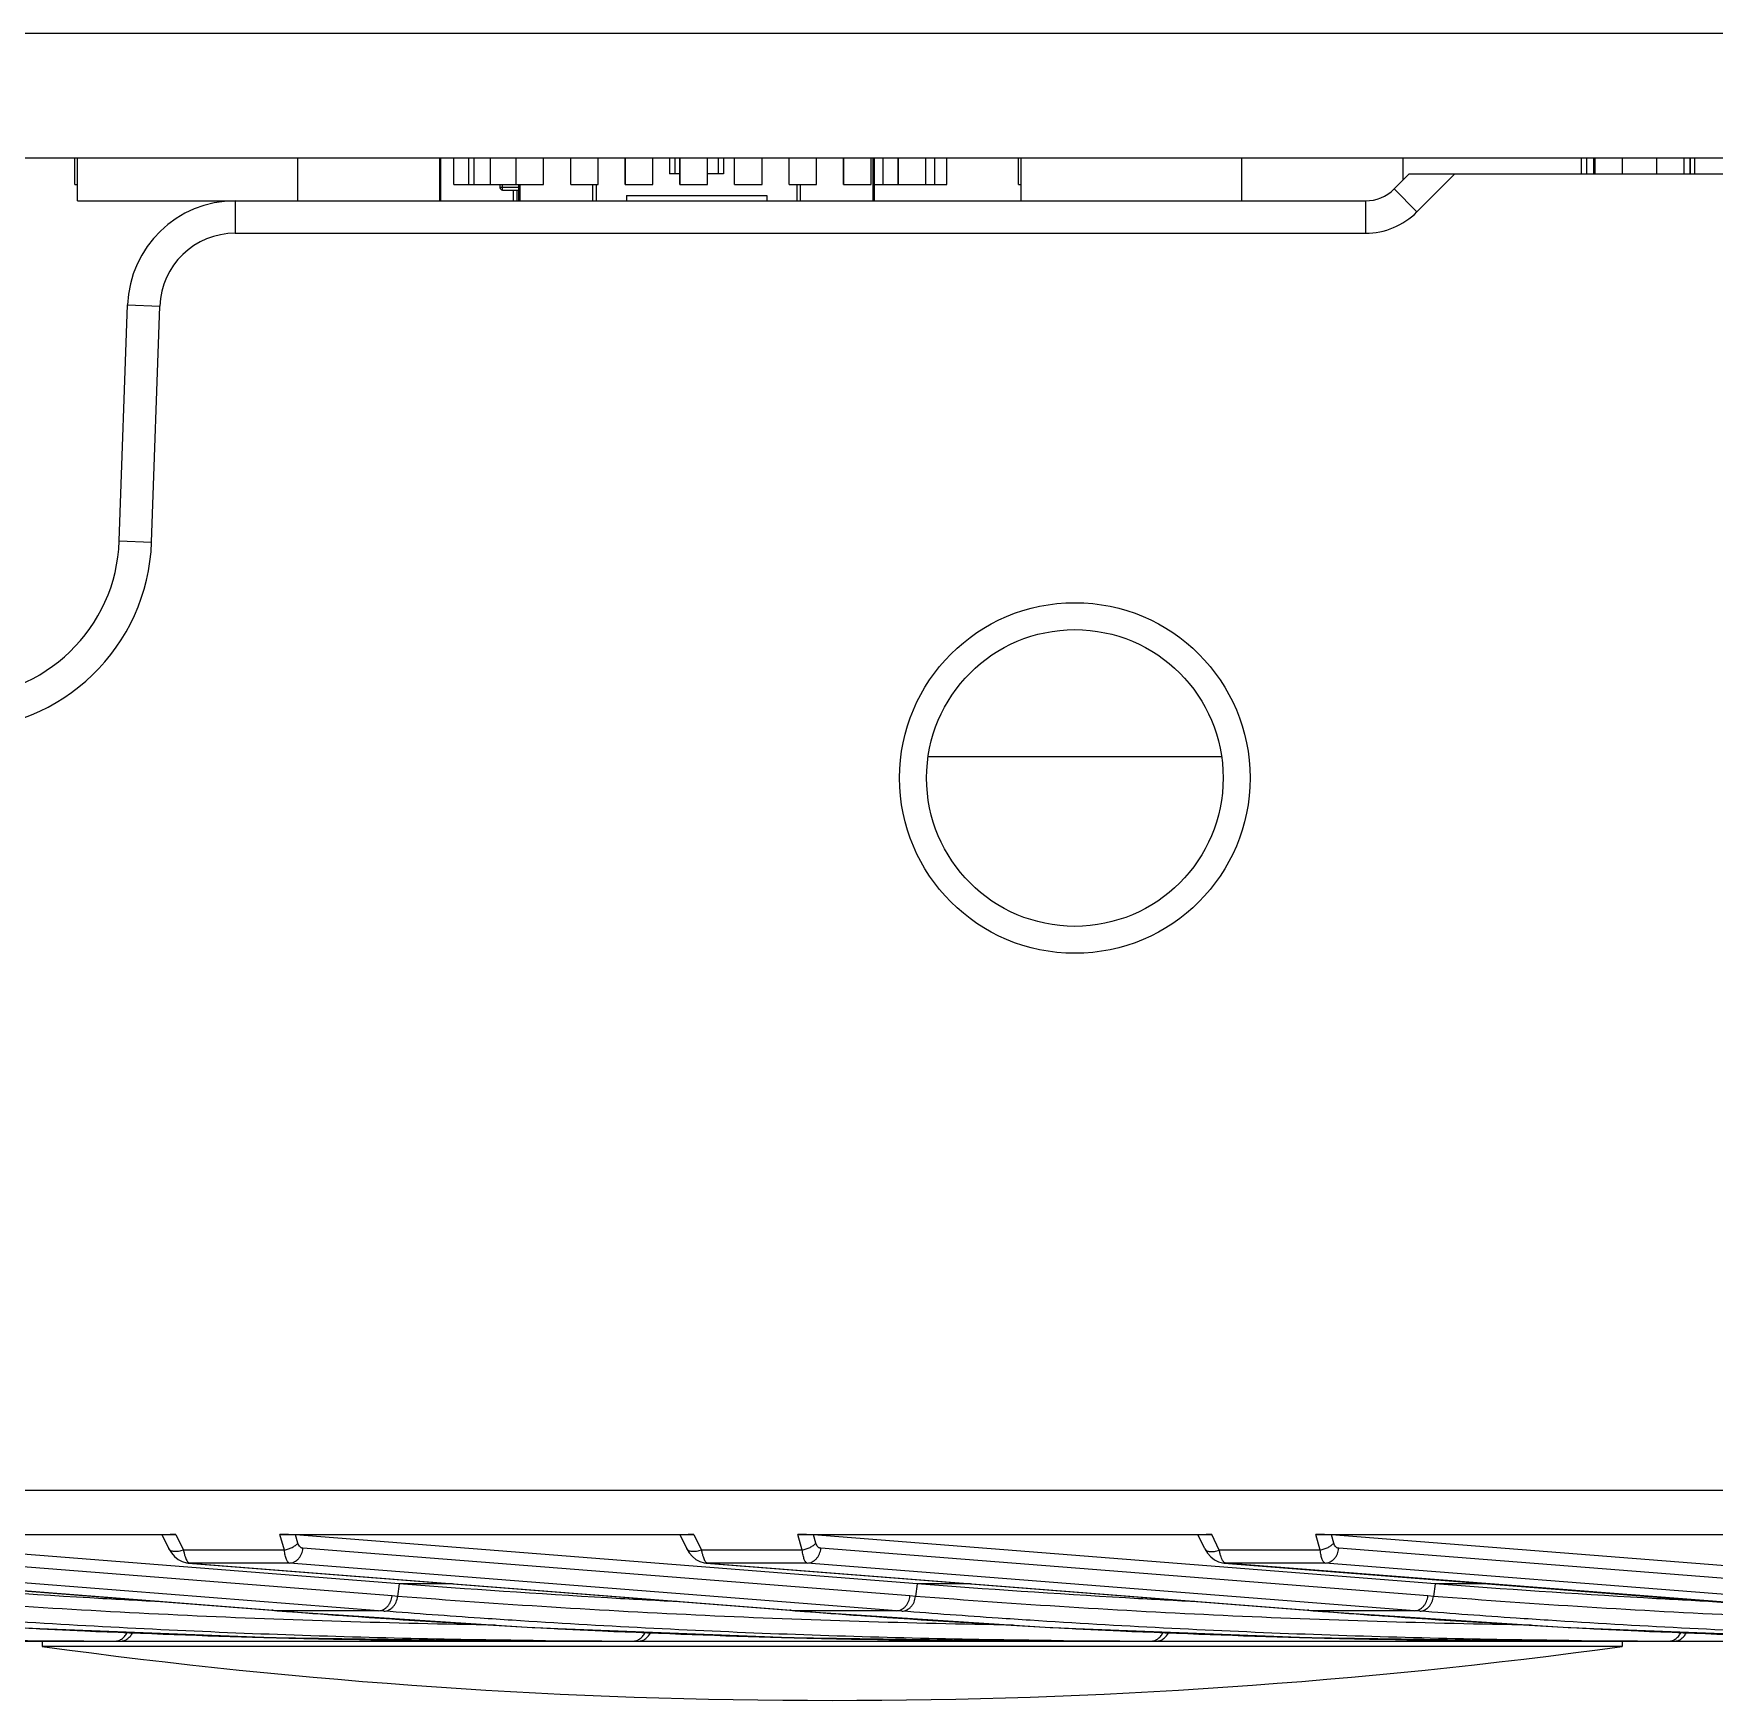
# Model space of a CAD drawing. Header units: millimetres. Extents: x 3299 to 14264, y 1863 to 5555.
# Drawn here: x 4122.78 to 4153.95, y 2398.74 to 2429.64 of the extents above; entities that cross this region are included whole.
import ezdxf

# ---------------------------------------------------------------- set-up
doc = ezdxf.new("R2010")
doc.units = ezdxf.units.MM
doc.layers.add('02___PRT_ALL_AXES', color=7, linetype='Continuous')

msp = doc.modelspace()

# ---------------------------------------------------------------- linework, layer by layer
at = {"color": 7, "linetype": 'Continuous'}
for p, q in [((4228.58801, 2429.64299), (3628.58801, 2429.64299)), ((3628.58801, 2427.34299), (4228.58801, 2427.34299)), ((4123.5414, 2426.843), (4123.5414, 2427.34299)), ((4123.59223, 2426.54299), (4123.59223, 2427.34299)), ((4127.68163, 2426.54299), (4127.68163, 2427.34299)), ((4130.30357, 2427.34299), (4130.30357, 2426.54299)), ((4130.33286, 2426.54299), (4130.33286, 2427.34299)), ((4130.57336, 2426.843), (4130.57336, 2427.34299)), ((4130.84741, 2426.843), (4130.84741, 2427.34299)), ((4130.85037, 2426.843), (4130.85037, 2427.34299)), ((4130.94615, 2426.843), (4130.94615, 2427.34299)), ((4130.94909, 2426.843), (4130.94909, 2427.34299)), ((4131.24972, 2426.843), (4131.24972, 2427.34299)), ((4131.72622, 2426.843), (4131.72622, 2427.34299)), ((4131.72917, 2426.843), (4131.72917, 2427.34299)), ((4132.23717, 2426.843), (4132.23717, 2427.34299)), ((4132.7386, 2426.843), (4132.7386, 2427.34299)), ((4132.74152, 2426.843), (4132.74152, 2427.34299)), ((4133.24952, 2426.843), (4133.24952, 2427.34299)), ((4133.75095, 2426.843), (4133.75095, 2427.34299)), ((4133.7539, 2426.843), (4133.7539, 2427.34299)), ((4134.2619, 2426.843), (4134.2619, 2427.34299)), ((4134.57279, 2427.34299), (4134.57279, 2427.04299)), ((4134.67279, 2427.34299), (4134.67279, 2427.04299)), ((4134.76333, 2426.843), (4134.76333, 2427.34299)), ((4134.76627, 2426.843), (4134.76627, 2427.34299)), ((4135.27427, 2426.843), (4135.27427, 2427.34299)), ((4135.47279, 2427.34299), (4135.47279, 2427.04299)), ((4135.57279, 2427.34299), (4135.57279, 2427.04299)), ((4135.7757, 2426.843), (4135.7757, 2427.34299)), ((4135.77865, 2426.843), (4135.77865, 2427.34299)), ((4136.28665, 2426.843), (4136.28665, 2427.34299)), ((4136.78806, 2426.843), (4136.78806, 2427.34299)), ((4136.79101, 2426.843), (4136.79101, 2427.34299)), ((4137.29901, 2426.843), (4137.29901, 2427.34299)), ((4137.80044, 2426.843), (4137.80044, 2427.34299)), ((4137.80338, 2426.843), (4137.80338, 2427.34299)), ((4138.31138, 2426.843), (4138.31138, 2427.34299)), ((4138.34351, 2427.34299), (4138.34351, 2426.54299)), ((4138.37279, 2426.54299), (4138.37279, 2427.34299)), ((4138.53045, 2426.843), (4138.53045, 2427.34299)), ((4138.53339, 2426.843), (4138.53339, 2427.34299)), ((4138.81281, 2426.843), (4138.81281, 2427.34299)), ((4138.81576, 2426.843), (4138.81576, 2427.34299)), ((4139.32376, 2426.843), (4139.32376, 2427.34299)), ((4139.49109, 2426.843), (4139.49109, 2427.34299)), ((4139.71202, 2426.843), (4139.71202, 2427.34299)), ((4141.0414, 2426.843), (4141.0414, 2427.34299)), ((4141.09221, 2426.54299), (4141.09221, 2427.34299)), ((4145.18161, 2426.54299), (4145.18161, 2427.34299)), ((4148.17781, 2426.93279), (4148.17781, 2427.34299)), ((4151.47981, 2427.04299), (4151.47981, 2427.34299)), ((4151.5814, 2427.04299), (4151.5814, 2427.34299)), ((4151.71101, 2427.04299), (4151.71101, 2427.34299)), ((4151.71389, 2427.04299), (4151.71389, 2427.34299)), ((4151.7338, 2427.04299), (4151.7338, 2427.34299)), ((4152.2418, 2427.04299), (4152.2418, 2427.34299)), ((4152.87681, 2427.04299), (4152.87681, 2427.34299)), ((4153.38481, 2427.04299), (4153.38481, 2427.34299)), ((4153.49923, 2427.04299), (4153.49923, 2427.34299)), ((4153.50096, 2427.04299), (4153.50096, 2427.34299)), ((4153.58235, 2427.04299), (4153.58235, 2427.34299)), ((4153.58529, 2427.04299), (4153.58529, 2427.34299)), ((4134.76333, 2427.04299), (4134.57279, 2427.04299)), ((4135.57279, 2427.04299), (4135.27427, 2427.04299)), ((4148.00768, 2426.76266), (4148.28801, 2427.04299)), ((4148.28801, 2427.04299), (4158.88801, 2427.04299)), ((4148.43194, 2426.3384), (4149.13654, 2427.04299)), ((4123.5414, 2426.843), (4123.59223, 2426.843)), ((4130.57336, 2426.843), (4132.23717, 2426.843)), ((4131.42714, 2426.843), (4131.42714, 2426.79299)), ((4131.77279, 2426.79299), (4131.42714, 2426.79299)), ((4131.47714, 2426.74299), (4131.47714, 2426.843)), ((4131.47714, 2426.74299), (4131.77279, 2426.74299)), ((4131.67428, 2426.74299), (4131.67428, 2426.54299)), ((4131.74499, 2426.54299), (4131.74499, 2426.74299)), ((4131.77279, 2426.843), (4131.77279, 2426.54299)), ((4131.80208, 2426.54299), (4131.80208, 2426.843)), ((4132.7386, 2426.843), (4133.24952, 2426.843)), ((4133.14351, 2426.843), (4133.14351, 2426.54299)), ((4133.21422, 2426.54299), (4133.21422, 2426.843)), ((4133.75095, 2426.843), (4134.2619, 2426.843)), ((4134.76333, 2426.843), (4135.27427, 2426.843)), ((4135.7757, 2426.843), (4136.28665, 2426.843)), ((4136.78806, 2426.843), (4137.29901, 2426.843)), ((4136.93137, 2426.843), (4136.93137, 2426.54299)), ((4137.00208, 2426.54299), (4137.00208, 2426.843)), ((4137.80044, 2426.843), (4138.31138, 2426.843)), ((4138.37279, 2426.843), (4139.71202, 2426.843)), ((4141.0414, 2426.843), (4141.09221, 2426.843)), ((4148.00768, 2426.76266), (4148.43194, 2426.3384)), ((4123.59223, 2426.54299), (4147.47735, 2426.54299)), ((4126.51939, 2426.54299), (4126.51939, 2425.94299)), ((4133.77279, 2426.64299), (4136.37279, 2426.64299)), ((4133.77279, 2426.64299), (4133.77279, 2426.54299)), ((4136.37279, 2426.64299), (4136.37279, 2426.54299)), ((4147.47735, 2426.54299), (4147.47735, 2425.94299)), ((4126.51939, 2425.94299), (4147.47735, 2425.94299)), ((4124.36785, 2420.2383), (4124.52061, 2424.61279)), ((4124.52061, 2424.61279), (4125.12024, 2424.59185)), ((4124.96748, 2420.21736), (4125.12024, 2424.59185)), ((4124.36785, 2420.2383), (4124.96748, 2420.21736)), ((4139.37062, 2416.24299), (4144.8054, 2416.24299)), ((3664.04372, 2402.64299), (4193.1323, 2402.64299)), ((4117.74265, 2401.81803), (4125.41746, 2401.81803)), ((4129.55991, 2400.90444), (4118.03346, 2401.80909)), ((4125.16621, 2401.80404), (4125.28812, 2401.55319)), ((4125.41746, 2401.81803), (4125.55794, 2401.52897)), ((4127.34673, 2401.81803), (4135.02154, 2401.81803)), ((4127.42906, 2401.52897), (4127.34673, 2401.81803)), ((4139.16399, 2400.90444), (4127.63754, 2401.80909)), ((4127.68052, 2401.65818), (4127.63754, 2401.80909)), ((4134.77029, 2401.80404), (4134.8922, 2401.55319)), ((4135.02154, 2401.81803), (4135.16202, 2401.52897)), ((4136.95081, 2401.81803), (4144.62563, 2401.81803)), ((4137.03314, 2401.52897), (4136.95081, 2401.81803)), ((4148.76808, 2400.90444), (4137.24162, 2401.80909)), ((4137.2846, 2401.65818), (4137.24162, 2401.80909)), ((4144.49628, 2401.55319), (4144.37437, 2401.80404)), ((4144.76611, 2401.52897), (4144.62563, 2401.81803)), ((4146.55489, 2401.81803), (4154.22971, 2401.81803)), ((4146.63722, 2401.52897), (4146.55489, 2401.81803)), ((4158.37216, 2400.90444), (4146.8457, 2401.80909)), ((4146.88868, 2401.65818), (4146.8457, 2401.80909)), ((4129.42628, 2400.67855), (4118.16991, 2401.56199)), ((4127.42906, 2401.52897), (4125.55794, 2401.52897)), ((4139.03036, 2400.67855), (4127.77399, 2401.56199)), ((4137.03314, 2401.52897), (4135.16202, 2401.52897)), ((4148.63444, 2400.67855), (4137.37807, 2401.56199)), ((4146.63722, 2401.52897), (4144.76611, 2401.52897)), ((4158.23852, 2400.67855), (4146.98215, 2401.56199)), ((4116.04215, 2401.28906), (4127.19665, 2400.41361)), ((4116.06562, 2401.28851), (4127.22012, 2400.41306)), ((4129.17482, 2400.40507), (4117.91845, 2401.28851)), ((4125.64623, 2401.28906), (4125.64619, 2401.28906)), ((4125.6697, 2401.28851), (4125.64623, 2401.28906)), ((4125.64623, 2401.28906), (4136.80073, 2400.41361)), ((4127.52253, 2401.28851), (4125.6697, 2401.28851)), ((4125.6697, 2401.28851), (4136.8242, 2400.41306)), ((4138.7789, 2400.40507), (4127.52253, 2401.28851)), ((4135.25031, 2401.28906), (4135.25027, 2401.28906)), ((4135.27378, 2401.28851), (4135.25031, 2401.28906)), ((4135.25031, 2401.28906), (4146.40481, 2400.41361)), ((4137.12661, 2401.28851), (4135.27378, 2401.28851)), ((4135.27378, 2401.28851), (4146.42828, 2400.41306)), ((4148.38298, 2400.40507), (4137.12661, 2401.28851)), ((4144.85434, 2401.28906), (4156.00889, 2400.41361)), ((4144.85439, 2401.28906), (4144.87786, 2401.28851)), ((4146.73069, 2401.28851), (4144.87786, 2401.28851)), ((4156.03236, 2400.41306), (4144.87786, 2401.28851)), ((4157.98706, 2400.40507), (4146.73069, 2401.28851)), ((4129.55991, 2400.90444), (4129.52809, 2400.67058)), ((4130.54679, 2400.90444), (4129.55991, 2400.90444)), ((4139.16399, 2400.90444), (4139.13217, 2400.67058)), ((4140.15087, 2400.90444), (4139.16399, 2400.90444)), ((4148.76808, 2400.90444), (4148.73625, 2400.67058)), ((4149.75495, 2400.90444), (4148.76808, 2400.90444)), ((4129.52809, 2400.67058), (4129.42628, 2400.67855)), ((4139.13217, 2400.67058), (4139.03036, 2400.67855)), ((4148.73625, 2400.67058), (4148.63444, 2400.67855)), ((4127.22012, 2400.41306), (4127.19665, 2400.41361)), ((4127.19665, 2400.41361), (4127.29852, 2400.40561)), ((4127.22012, 2400.41306), (4127.29862, 2400.4069)), ((4127.32199, 2400.40507), (4127.29852, 2400.40561)), ((4127.29862, 2400.4069), (4127.32199, 2400.40507)), ((4127.29862, 2400.4069), (4127.32199, 2400.40507)), ((4129.17482, 2400.40507), (4127.32199, 2400.40507)), ((4127.32199, 2400.40507), (4127.47069, 2400.39433)), ((4127.32199, 2400.40507), (4127.47067, 2400.39345)), ((4129.27663, 2400.3971), (4129.17482, 2400.40507)), ((4136.8242, 2400.41306), (4136.80073, 2400.41361)), ((4136.80073, 2400.41361), (4136.9026, 2400.40561)), ((4136.8242, 2400.41306), (4136.9027, 2400.4069)), ((4136.92607, 2400.40507), (4136.9026, 2400.40561)), ((4136.9027, 2400.4069), (4136.92607, 2400.40507)), ((4136.9027, 2400.4069), (4136.92607, 2400.40507)), ((4138.7789, 2400.40507), (4136.92607, 2400.40507)), ((4136.92607, 2400.40507), (4137.07477, 2400.39433)), ((4136.92607, 2400.40507), (4137.07475, 2400.39345)), ((4138.88071, 2400.3971), (4138.7789, 2400.40507)), ((4146.42828, 2400.41306), (4146.40481, 2400.41361)), ((4146.40481, 2400.41361), (4146.50668, 2400.40561)), ((4146.42828, 2400.41306), (4146.50678, 2400.4069)), ((4146.53015, 2400.40507), (4146.50668, 2400.40561)), ((4146.50678, 2400.4069), (4146.53015, 2400.40507)), ((4146.50678, 2400.4069), (4146.53015, 2400.40507)), ((4148.38298, 2400.40507), (4146.53015, 2400.40507)), ((4146.53015, 2400.40507), (4146.67885, 2400.39433)), ((4146.53015, 2400.40507), (4146.67883, 2400.39345)), ((4148.48479, 2400.3971), (4148.38298, 2400.40507)), ((4127.04648, 2399.91131), (4127.51099, 2399.89919)), ((4127.04649, 2399.91313), (4127.51102, 2399.90278)), ((4131.93345, 2400.10132), (4132.22473, 2400.08605)), ((4131.93346, 2400.10189), (4132.22476, 2400.08799)), ((4136.65056, 2399.91131), (4137.11507, 2399.89919)), ((4136.65057, 2399.91313), (4137.1151, 2399.90278)), ((4141.53753, 2400.10132), (4141.82881, 2400.08605)), ((4141.53754, 2400.10189), (4141.82884, 2400.08799)), ((4146.25464, 2399.91131), (4146.71915, 2399.89919)), ((4146.25465, 2399.91313), (4146.71918, 2399.90278)), ((4151.14161, 2400.10132), (4151.43289, 2400.08605)), ((4151.14162, 2400.10189), (4151.43292, 2400.08799)), ((3669.83099, 2399.84299), (4187.32006, 2399.84299)), ((4131.93902, 2399.84302), (4131.93886, 2399.84302)), ((4132.0414, 2399.85468), (4131.93893, 2399.85533)), ((4132.04139, 2399.85239), (4131.93893, 2399.85346)), ((4131.93902, 2399.84302), (4132.04132, 2399.84299)), ((4141.5431, 2399.84302), (4141.54294, 2399.84302)), ((4141.64548, 2399.85468), (4141.54301, 2399.85533)), ((4141.64547, 2399.85239), (4141.54301, 2399.85346)), ((4141.5431, 2399.84302), (4141.64541, 2399.84299)), ((4151.14719, 2399.84302), (4151.14702, 2399.84302)), ((4151.24955, 2399.85239), (4151.14709, 2399.85346)), ((4151.24956, 2399.85468), (4151.1471, 2399.85533)), ((4151.14719, 2399.84302), (4151.24949, 2399.84299))]:
    msp.add_line(p, q, dxfattribs=at)
for points in [[(4125.28812, 2401.55319), (4125.33363, 2401.47608), (4125.39049, 2401.40914), (4125.45753, 2401.35484), (4125.5324, 2401.31568), (4125.61164, 2401.29336), (4125.64619, 2401.28906)], [(4134.8922, 2401.55319), (4134.93771, 2401.47608), (4134.99457, 2401.40914), (4135.06161, 2401.35484), (4135.13648, 2401.31568), (4135.21572, 2401.29336), (4135.25027, 2401.28906)], [(4144.49628, 2401.5532), (4144.54637, 2401.46971), (4144.60652, 2401.4016), (4144.6759, 2401.34832), (4144.75044, 2401.3119), (4144.8279, 2401.29207), (4144.85434, 2401.28906)], [(4117.69444, 2400.40561), (4122.42094, 2400.09589), (4127.20341, 2399.90693), (4131.93886, 2399.84302)], [(4127.29852, 2400.40561), (4132.02502, 2400.09589), (4136.80749, 2399.90693), (4141.54294, 2399.84302)], [(4136.9026, 2400.40561), (4141.6291, 2400.09589), (4146.41157, 2399.90693), (4151.14702, 2399.84302)], [(4146.50668, 2400.40561), (4151.23318, 2400.09589), (4156.01565, 2399.90693), (4160.7511, 2399.84302)]]:
    msp.add_lwpolyline(points, dxfattribs=at)
for radius in [3.25, 2.75]:
    msp.add_circle((4142.08801, 2415.84299), radius, dxfattribs=at)
for centre, radius, start, end in [((4131.47714, 2426.79299), 0.05, 180, 270), ((4147.47735, 2427.29299), 0.75, 270, 315), ((4126.51939, 2424.54299), 2, 90, 178), ((4147.47735, 2427.29299), 1.35, 270, 315), ((4126.51939, 2424.54299), 1.4, 90, 178), ((4121.36967, 2420.34299), 3, 270, 358), ((4121.36967, 2420.34299), 3.6, 270, 358), ((4124.29015, 2582.46854), 182.62555, 269.4186911, 269.9999933), ((4133.89423, 2582.46854), 182.62555, 269.4186911, 269.9999933), ((4143.49832, 2582.46854), 182.62555, 269.4186911, 269.9999933), ((4153.1024, 2582.46854), 182.62555, 269.4186911, 269.9999933)]:
    msp.add_arc(centre, radius, start, end, dxfattribs=at)
for centre, major_axis, ratio, start_param, end_param in [((4125.50175, 2401.79994), (0.33565, -0.00455), 0.05213384, 1.8253393, 3.16780324), ((4127.39613, 2401.79994), (0.3127, -0.00287), 0.05709228, 0.68931781, 1.72994531), ((4135.10583, 2401.79994), (0.33565, -0.00455), 0.05213384, 1.8253393, 3.16780324), ((4137.00021, 2401.79994), (0.3127, -0.00287), 0.05709228, 0.68931781, 1.72994531), ((4144.70991, 2401.79994), (0.33565, -0.00455), 0.05213384, 1.8253393, 3.16780323), ((4146.60429, 2401.79994), (0.3127, -0.00287), 0.05709228, 0.68931781, 1.72994531)]:
    msp.add_ellipse(centre, major_axis=major_axis, ratio=ratio, start_param=start_param, end_param=end_param, dxfattribs=at)
for points, knots in [([(4125.55794, 2401.52897), (4125.54274, 2401.52356), (4125.51265, 2401.51422), (4125.46793, 2401.50462), (4125.42568, 2401.49996), (4125.38703, 2401.50036), (4125.35298, 2401.50584), (4125.32435, 2401.51637), (4125.30194, 2401.53195), (4125.29166, 2401.5459), (4125.28812, 2401.55319)], [0, 0, 0, 0, 0.16647742, 0.32459542, 0.47121259, 0.6041596, 0.72214326, 0.82540819, 0.91633755, 1, 1, 1, 1]), ([(4125.55794, 2401.52897), (4125.56211, 2401.50751), (4125.57099, 2401.46725), (4125.58234, 2401.42759), (4125.58848, 2401.40924)], [0, 0, 0, 0, 0.53046331, 1, 1, 1, 1]), ([(4127.42906, 2401.52897), (4127.45445, 2401.53426), (4127.50404, 2401.54806), (4127.57311, 2401.57735), (4127.62446, 2401.6083), (4127.65903, 2401.63611), (4127.67386, 2401.65073), (4127.68052, 2401.65818)], [0, 0, 0, 0, 0.27135605, 0.53652324, 0.78272184, 0.89551977, 1, 1, 1, 1]), ([(4127.52253, 2401.28851), (4127.51992, 2401.28903), (4127.5146, 2401.29075), (4127.50701, 2401.29511), (4127.49962, 2401.30126), (4127.4895, 2401.31245), (4127.47766, 2401.33124), (4127.46517, 2401.35921), (4127.45383, 2401.39355), (4127.44384, 2401.43386), (4127.43535, 2401.47963), (4127.43098, 2401.512), (4127.42906, 2401.52897)], [0, 0, 0, 0, 0.02981441, 0.06193798, 0.0974187, 0.13702, 0.23037782, 0.34433491, 0.4792829, 0.63454725, 0.80883592, 1, 1, 1, 1]), ([(4127.52253, 2401.28851), (4127.53795, 2401.289), (4127.56906, 2401.2934), (4127.61377, 2401.30977), (4127.65536, 2401.33536), (4127.69246, 2401.36925), (4127.72389, 2401.4103), (4127.75713, 2401.47305), (4127.77053, 2401.52616), (4127.77399, 2401.56199)], [0, 0, 0, 0, 0.11448288, 0.23115041, 0.35099963, 0.47461664, 0.60203378, 0.73279827, 1, 1, 1, 1]), ([(4127.77399, 2401.56199), (4127.76912, 2401.56238), (4127.75933, 2401.56405), (4127.74512, 2401.56929), (4127.73152, 2401.57732), (4127.71379, 2401.59229), (4127.69444, 2401.61891), (4127.6845, 2401.6442), (4127.68052, 2401.65818)], [0, 0, 0, 0, 0.10278531, 0.20770749, 0.31717883, 0.43355563, 0.69403275, 1, 1, 1, 1]), ([(4135.16202, 2401.52897), (4135.14682, 2401.52356), (4135.11673, 2401.51422), (4135.07201, 2401.50462), (4135.02976, 2401.49996), (4134.99112, 2401.50036), (4134.95706, 2401.50584), (4134.92843, 2401.51637), (4134.90602, 2401.53195), (4134.89575, 2401.5459), (4134.8922, 2401.55319)], [0, 0, 0, 0, 0.16647742, 0.32459542, 0.47121259, 0.6041596, 0.72214326, 0.82540819, 0.91633755, 1, 1, 1, 1]), ([(4135.16202, 2401.52897), (4135.16619, 2401.50751), (4135.17507, 2401.46725), (4135.18642, 2401.42759), (4135.19256, 2401.40924)], [0, 0, 0, 0, 0.53046331, 1, 1, 1, 1]), ([(4137.03314, 2401.52897), (4137.05853, 2401.53426), (4137.10812, 2401.54806), (4137.17719, 2401.57735), (4137.22854, 2401.6083), (4137.26311, 2401.63611), (4137.27794, 2401.65073), (4137.2846, 2401.65818)], [0, 0, 0, 0, 0.27135605, 0.53652324, 0.78272184, 0.89551977, 1, 1, 1, 1]), ([(4137.12661, 2401.28851), (4137.124, 2401.28903), (4137.11868, 2401.29075), (4137.11109, 2401.29511), (4137.1037, 2401.30126), (4137.09358, 2401.31245), (4137.08174, 2401.33124), (4137.06925, 2401.35921), (4137.05791, 2401.39355), (4137.04792, 2401.43386), (4137.03943, 2401.47963), (4137.03506, 2401.512), (4137.03314, 2401.52897)], [0, 0, 0, 0, 0.02981441, 0.06193798, 0.0974187, 0.13702, 0.23037782, 0.34433491, 0.4792829, 0.63454725, 0.80883592, 1, 1, 1, 1]), ([(4137.12661, 2401.28851), (4137.14203, 2401.289), (4137.17314, 2401.2934), (4137.21785, 2401.30977), (4137.25944, 2401.33536), (4137.29654, 2401.36925), (4137.32798, 2401.4103), (4137.36122, 2401.47305), (4137.37461, 2401.52616), (4137.37807, 2401.56199)], [0, 0, 0, 0, 0.11448288, 0.23115041, 0.35099963, 0.47461664, 0.60203378, 0.73279827, 1, 1, 1, 1]), ([(4137.37807, 2401.56199), (4137.3732, 2401.56238), (4137.36341, 2401.56405), (4137.3492, 2401.56929), (4137.3356, 2401.57732), (4137.31787, 2401.59229), (4137.29852, 2401.61891), (4137.28858, 2401.6442), (4137.2846, 2401.65818)], [0, 0, 0, 0, 0.10278531, 0.20770749, 0.31717883, 0.43355563, 0.69403275, 1, 1, 1, 1]), ([(4144.49628, 2401.55319), (4144.49983, 2401.5459), (4144.5101, 2401.53195), (4144.53252, 2401.51637), (4144.56114, 2401.50584), (4144.5952, 2401.50036), (4144.63384, 2401.49996), (4144.67609, 2401.50462), (4144.72081, 2401.51422), (4144.7509, 2401.52356), (4144.76611, 2401.52897)], [0, 0, 0, 0, 0.08366245, 0.17459178, 0.27785668, 0.39584031, 0.52878732, 0.67540451, 0.83352254, 1, 1, 1, 1]), ([(4144.79874, 2401.40307), (4144.79211, 2401.42222), (4144.77992, 2401.46391), (4144.77051, 2401.50628), (4144.76611, 2401.52897)], [0, 0, 0, 0, 0.46714617, 1, 1, 1, 1]), ([(4146.63722, 2401.52897), (4146.66262, 2401.53426), (4146.7122, 2401.54806), (4146.78127, 2401.57735), (4146.83262, 2401.6083), (4146.8672, 2401.63611), (4146.88202, 2401.65073), (4146.88868, 2401.65818)], [0, 0, 0, 0, 0.27135605, 0.53652324, 0.78272184, 0.89551977, 1, 1, 1, 1]), ([(4146.73069, 2401.28851), (4146.72808, 2401.28903), (4146.72276, 2401.29075), (4146.71517, 2401.29511), (4146.70778, 2401.30126), (4146.69766, 2401.31245), (4146.68582, 2401.33124), (4146.67333, 2401.35921), (4146.66199, 2401.39355), (4146.652, 2401.43386), (4146.64351, 2401.47963), (4146.63914, 2401.512), (4146.63722, 2401.52897)], [0, 0, 0, 0, 0.02981441, 0.06193798, 0.0974187, 0.13702, 0.23037782, 0.34433491, 0.4792829, 0.63454725, 0.80883592, 1, 1, 1, 1]), ([(4146.73069, 2401.28851), (4146.74611, 2401.289), (4146.77723, 2401.2934), (4146.82193, 2401.30977), (4146.86352, 2401.33536), (4146.90062, 2401.36925), (4146.93206, 2401.4103), (4146.9653, 2401.47305), (4146.97869, 2401.52616), (4146.98215, 2401.56199)], [0, 0, 0, 0, 0.11448288, 0.23115041, 0.35099963, 0.47461664, 0.60203378, 0.73279827, 1, 1, 1, 1]), ([(4146.98215, 2401.56199), (4146.97729, 2401.56238), (4146.9675, 2401.56405), (4146.95328, 2401.56929), (4146.93968, 2401.57732), (4146.92196, 2401.59229), (4146.9026, 2401.61891), (4146.89266, 2401.6442), (4146.88868, 2401.65818)], [0, 0, 0, 0, 0.10278531, 0.20770749, 0.31717883, 0.43355563, 0.69403275, 1, 1, 1, 1]), ([(4125.58848, 2401.40924), (4125.59289, 2401.39605), (4125.60184, 2401.37186), (4125.6171, 2401.33971), (4125.6329, 2401.31489), (4125.64505, 2401.30197), (4125.65124, 2401.2973)], [0, 0, 0, 0, 0.32162242, 0.5954161, 0.82065427, 1, 1, 1, 1]), ([(4125.65124, 2401.2973), (4125.65273, 2401.29618), (4125.65836, 2401.29229), (4125.66482, 2401.28947), (4125.6697, 2401.28851)], [0, 0, 0, 0, 0.27275984, 1, 1, 1, 1]), ([(4135.19256, 2401.40924), (4135.19697, 2401.39605), (4135.20592, 2401.37186), (4135.22118, 2401.33971), (4135.23698, 2401.31489), (4135.24913, 2401.30197), (4135.25532, 2401.2973)], [0, 0, 0, 0, 0.32162242, 0.5954161, 0.82065427, 1, 1, 1, 1]), ([(4135.25532, 2401.2973), (4135.25682, 2401.29618), (4135.26244, 2401.29229), (4135.2689, 2401.28947), (4135.27378, 2401.28851)], [0, 0, 0, 0, 0.27275984, 1, 1, 1, 1]), ([(4144.83658, 2401.32248), (4144.83305, 2401.32764), (4144.82612, 2401.33901), (4144.81267, 2401.36557), (4144.80412, 2401.38752), (4144.79874, 2401.40307)], [0, 0, 0, 0, 0.21013799, 0.44702324, 1, 1, 1, 1]), ([(4144.87786, 2401.28851), (4144.87427, 2401.28922), (4144.86683, 2401.29197), (4144.85636, 2401.2992), (4144.84603, 2401.30955), (4144.83974, 2401.31787), (4144.83658, 2401.32248)], [0, 0, 0, 0, 0.20079218, 0.42887315, 0.69348362, 1, 1, 1, 1]), ([(4125.10708, 2400.57301), (4124.67765, 2400.59457), (4122.95946, 2400.6869), (4121.24257, 2400.80345), (4119.95583, 2400.90444)], [0, 0, 0, 0, 0.24988731, 1, 1, 1, 1]), ([(4134.71116, 2400.57301), (4134.28173, 2400.59457), (4132.56354, 2400.6869), (4130.84665, 2400.80345), (4129.55991, 2400.90444)], [0, 0, 0, 0, 0.24988731, 1, 1, 1, 1]), ([(4144.31524, 2400.57301), (4143.88581, 2400.59457), (4142.16762, 2400.6869), (4140.45073, 2400.80345), (4139.16399, 2400.90444)], [0, 0, 0, 0, 0.24988731, 1, 1, 1, 1]), ([(4153.91932, 2400.57301), (4153.48989, 2400.59457), (4151.7717, 2400.6869), (4150.05481, 2400.80345), (4148.76808, 2400.90444)], [0, 0, 0, 0, 0.24988731, 1, 1, 1, 1]), ([(4131.34066, 2400.13838), (4129.4368, 2400.16761), (4125.62778, 2400.28565), (4121.82431, 2400.52252), (4119.92401, 2400.67058)], [0, 0, 0, 0, 0.49974104, 1, 1, 1, 1]), ([(4129.17482, 2400.40507), (4129.19024, 2400.40556), (4129.22135, 2400.40995), (4129.26606, 2400.42632), (4129.30765, 2400.45191), (4129.34475, 2400.4858), (4129.37618, 2400.52685), (4129.40942, 2400.58961), (4129.42282, 2400.64271), (4129.42628, 2400.67855)], [0, 0, 0, 0, 0.1144829, 0.23115044, 0.35099967, 0.47461668, 0.60203381, 0.73279828, 1, 1, 1, 1]), ([(4129.27663, 2400.3971), (4129.29204, 2400.39759), (4129.32316, 2400.40197), (4129.36787, 2400.41834), (4129.40947, 2400.44393), (4129.44657, 2400.47781), (4129.478, 2400.51887), (4129.51124, 2400.58163), (4129.52463, 2400.63475), (4129.52809, 2400.67058)], [0, 0, 0, 0, 0.1144849, 0.23115054, 0.35099582, 0.47460876, 0.60202333, 0.73278794, 1, 1, 1, 1]), ([(4140.94474, 2400.13838), (4139.04088, 2400.16761), (4135.23186, 2400.28565), (4131.42839, 2400.52252), (4129.52809, 2400.67058)], [0, 0, 0, 0, 0.49974104, 1, 1, 1, 1]), ([(4138.7789, 2400.40507), (4138.79432, 2400.40556), (4138.82543, 2400.40995), (4138.87014, 2400.42632), (4138.91173, 2400.45191), (4138.94883, 2400.4858), (4138.98026, 2400.52685), (4139.0135, 2400.58961), (4139.0269, 2400.64271), (4139.03036, 2400.67855)], [0, 0, 0, 0, 0.1144829, 0.23115044, 0.35099967, 0.47461668, 0.60203381, 0.73279828, 1, 1, 1, 1]), ([(4138.88071, 2400.3971), (4138.89613, 2400.39759), (4138.92724, 2400.40197), (4138.97195, 2400.41834), (4139.01355, 2400.44393), (4139.05065, 2400.47781), (4139.08209, 2400.51887), (4139.11532, 2400.58163), (4139.12871, 2400.63475), (4139.13217, 2400.67058)], [0, 0, 0, 0, 0.1144849, 0.23115054, 0.35099582, 0.47460876, 0.60202333, 0.73278794, 1, 1, 1, 1]), ([(4150.54882, 2400.13838), (4148.64496, 2400.16761), (4144.83594, 2400.28565), (4141.03247, 2400.52252), (4139.13217, 2400.67058)], [0, 0, 0, 0, 0.49974104, 1, 1, 1, 1]), ([(4148.38298, 2400.40507), (4148.3984, 2400.40556), (4148.42951, 2400.40995), (4148.47422, 2400.42632), (4148.51581, 2400.45191), (4148.55291, 2400.4858), (4148.58435, 2400.52685), (4148.61759, 2400.58961), (4148.63098, 2400.64271), (4148.63444, 2400.67855)], [0, 0, 0, 0, 0.1144829, 0.23115044, 0.35099967, 0.47461668, 0.60203381, 0.73279828, 1, 1, 1, 1]), ([(4148.48479, 2400.3971), (4148.50021, 2400.39759), (4148.53133, 2400.40197), (4148.57604, 2400.41834), (4148.61763, 2400.44393), (4148.65473, 2400.47781), (4148.68617, 2400.51887), (4148.7194, 2400.58163), (4148.73279, 2400.63475), (4148.73625, 2400.67058)], [0, 0, 0, 0, 0.1144849, 0.23115054, 0.35099582, 0.47460876, 0.60202333, 0.73278794, 1, 1, 1, 1]), ([(4160.15394, 2400.13837), (4158.24991, 2400.16759), (4154.44054, 2400.28562), (4150.63672, 2400.52251), (4148.73625, 2400.67058)], [0, 0, 0, 0, 0.49974103, 1, 1, 1, 1]), ([(4131.93893, 2399.85346), (4130.29037, 2399.87111), (4126.99239, 2399.9511), (4123.69777, 2400.1203), (4122.05139, 2400.22716)], [0, 0, 0, 0, 0.49981787, 1, 1, 1, 1]), ([(4127.47067, 2400.39345), (4127.84241, 2400.36456), (4129.32908, 2400.25358), (4130.8171, 2400.16072), (4131.93345, 2400.10132)], [0, 0, 0, 0, 0.25011186, 1, 1, 1, 1]), ([(4131.65547, 2400.22716), (4131.45719, 2400.24003), (4130.66397, 2400.29281), (4129.8711, 2400.35075), (4129.27663, 2400.3971)], [0, 0, 0, 0, 0.24993993, 1, 1, 1, 1]), ([(4141.54301, 2399.85346), (4139.89445, 2399.87111), (4136.59647, 2399.9511), (4133.30186, 2400.1203), (4131.65547, 2400.22716)], [0, 0, 0, 0, 0.49981787, 1, 1, 1, 1]), ([(4137.07475, 2400.39345), (4137.44649, 2400.36456), (4138.93316, 2400.25358), (4140.42118, 2400.16072), (4141.53753, 2400.10132)], [0, 0, 0, 0, 0.25011186, 1, 1, 1, 1]), ([(4141.25955, 2400.22716), (4141.06127, 2400.24003), (4140.26805, 2400.29281), (4139.47518, 2400.35075), (4138.88071, 2400.3971)], [0, 0, 0, 0, 0.24993993, 1, 1, 1, 1]), ([(4151.14709, 2399.85346), (4149.49853, 2399.87111), (4146.20055, 2399.9511), (4142.90594, 2400.1203), (4141.25955, 2400.22716)], [0, 0, 0, 0, 0.49981787, 1, 1, 1, 1]), ([(4146.67883, 2400.39345), (4147.05058, 2400.36456), (4148.53724, 2400.25358), (4150.02526, 2400.16072), (4151.14161, 2400.10132)], [0, 0, 0, 0, 0.25011186, 1, 1, 1, 1]), ([(4150.86363, 2400.22716), (4150.66535, 2400.24003), (4149.87214, 2400.29281), (4149.07926, 2400.35075), (4148.48479, 2400.3971)], [0, 0, 0, 0, 0.24993993, 1, 1, 1, 1]), ([(4160.75117, 2399.85346), (4159.10262, 2399.87111), (4155.80463, 2399.9511), (4152.51002, 2400.1203), (4150.86363, 2400.22716)], [0, 0, 0, 0, 0.49981787, 1, 1, 1, 1]), ([(4122.62065, 2400.08605), (4122.98937, 2400.06702), (4124.46408, 2399.99538), (4125.93966, 2399.94159), (4127.04648, 2399.91131)], [0, 0, 0, 0, 0.25006922, 1, 1, 1, 1]), ([(4124.29013, 2399.84299), (4124.30194, 2399.84299), (4124.32572, 2399.84498), (4124.36057, 2399.85383), (4124.39403, 2399.86837), (4124.43627, 2399.8952), (4124.48221, 2399.9417), (4124.50789, 2399.9878), (4124.51794, 2400.01248)], [0, 0, 0, 0, 0.11784435, 0.23669564, 0.35722829, 0.48017736, 0.73416996, 1, 1, 1, 1]), ([(4124.39243, 2399.84299), (4124.40409, 2399.84299), (4124.42756, 2399.84493), (4124.46198, 2399.85355), (4124.49505, 2399.86773), (4124.53688, 2399.89389), (4124.58257, 2399.93927), (4124.60841, 2399.98439), (4124.61863, 2400.00857)], [0, 0, 0, 0, 0.11796725, 0.23692215, 0.35751756, 0.4804777, 0.73436486, 1, 1, 1, 1]), ([(4132.22473, 2400.08605), (4132.59345, 2400.06702), (4134.06816, 2399.99538), (4135.54374, 2399.94159), (4136.65056, 2399.91131)], [0, 0, 0, 0, 0.25006922, 1, 1, 1, 1]), ([(4133.89421, 2399.84299), (4133.90603, 2399.84299), (4133.9298, 2399.84498), (4133.96465, 2399.85383), (4133.99811, 2399.86837), (4134.04035, 2399.8952), (4134.08629, 2399.9417), (4134.11197, 2399.9878), (4134.12203, 2400.01248)], [0, 0, 0, 0, 0.11784435, 0.23669564, 0.35722829, 0.48017736, 0.73416996, 1, 1, 1, 1]), ([(4133.99651, 2399.84299), (4134.00817, 2399.84299), (4134.03164, 2399.84493), (4134.06606, 2399.85355), (4134.09913, 2399.86773), (4134.14096, 2399.89389), (4134.18665, 2399.93927), (4134.21249, 2399.98439), (4134.22271, 2400.00857)], [0, 0, 0, 0, 0.11796725, 0.23692215, 0.35751756, 0.4804777, 0.73436486, 1, 1, 1, 1]), ([(4141.82881, 2400.08605), (4142.19753, 2400.06702), (4143.67224, 2399.99538), (4145.14782, 2399.94159), (4146.25464, 2399.91131)], [0, 0, 0, 0, 0.25006922, 1, 1, 1, 1]), ([(4143.49829, 2399.84299), (4143.51011, 2399.84299), (4143.53388, 2399.84498), (4143.56874, 2399.85383), (4143.60219, 2399.86837), (4143.64443, 2399.8952), (4143.69037, 2399.9417), (4143.71605, 2399.9878), (4143.72611, 2400.01248)], [0, 0, 0, 0, 0.11784435, 0.23669564, 0.35722829, 0.48017736, 0.73416996, 1, 1, 1, 1]), ([(4143.6006, 2399.84299), (4143.61226, 2399.84299), (4143.63572, 2399.84493), (4143.67014, 2399.85355), (4143.70321, 2399.86773), (4143.74504, 2399.89389), (4143.79073, 2399.93927), (4143.81657, 2399.98439), (4143.82679, 2400.00857)], [0, 0, 0, 0, 0.11796725, 0.23692215, 0.35751756, 0.4804777, 0.73436486, 1, 1, 1, 1]), ([(4151.43289, 2400.08605), (4151.80161, 2400.06702), (4153.27632, 2399.99538), (4154.7519, 2399.94159), (4155.85872, 2399.91131)], [0, 0, 0, 0, 0.25006922, 1, 1, 1, 1]), ([(4153.10238, 2399.84299), (4153.11419, 2399.84299), (4153.13796, 2399.84498), (4153.17282, 2399.85383), (4153.20627, 2399.86837), (4153.24851, 2399.8952), (4153.29445, 2399.9417), (4153.32013, 2399.9878), (4153.33019, 2400.01248)], [0, 0, 0, 0, 0.11784435, 0.23669564, 0.35722829, 0.48017736, 0.73416996, 1, 1, 1, 1]), ([(4153.20468, 2399.84299), (4153.21634, 2399.84299), (4153.2398, 2399.84493), (4153.27422, 2399.85355), (4153.30729, 2399.86773), (4153.34912, 2399.89389), (4153.39482, 2399.93927), (4153.42065, 2399.98439), (4153.43087, 2400.00857)], [0, 0, 0, 0, 0.11796725, 0.23692215, 0.35751756, 0.4804777, 0.73436486, 1, 1, 1, 1]), ([(4127.51099, 2399.89919), (4127.87995, 2399.89004), (4129.35576, 2399.8579), (4130.83195, 2399.84364), (4131.93902, 2399.84302)], [0, 0, 0, 0, 0.25002588, 1, 1, 1, 1]), ([(4137.11507, 2399.89919), (4137.48404, 2399.89004), (4138.95984, 2399.8579), (4140.43603, 2399.84364), (4141.5431, 2399.84302)], [0, 0, 0, 0, 0.25002588, 1, 1, 1, 1]), ([(4146.71915, 2399.89919), (4147.08812, 2399.89004), (4148.56392, 2399.8579), (4150.04011, 2399.84364), (4151.14719, 2399.84302)], [0, 0, 0, 0, 0.25002588, 1, 1, 1, 1])]:
    msp.add_open_spline(points, degree=3, knots=knots, dxfattribs=at)
at = {"layer": '02___PRT_ALL_AXES', "color": 7, "linetype": 'Continuous'}
for p, q in [((4122.93801, 2399.84299), (4122.93801, 2399.74299)), ((4152.23801, 2399.74299), (4122.93801, 2399.74299)), ((4152.23801, 2399.84299), (4152.23801, 2399.74299))]:
    msp.add_line(p, q, dxfattribs=at)
msp.add_arc((4137.58801, 2506.55424), 107.81125, 262.1901651, 277.8098349, dxfattribs=at)

doc.saveas('drawing.dxf')
